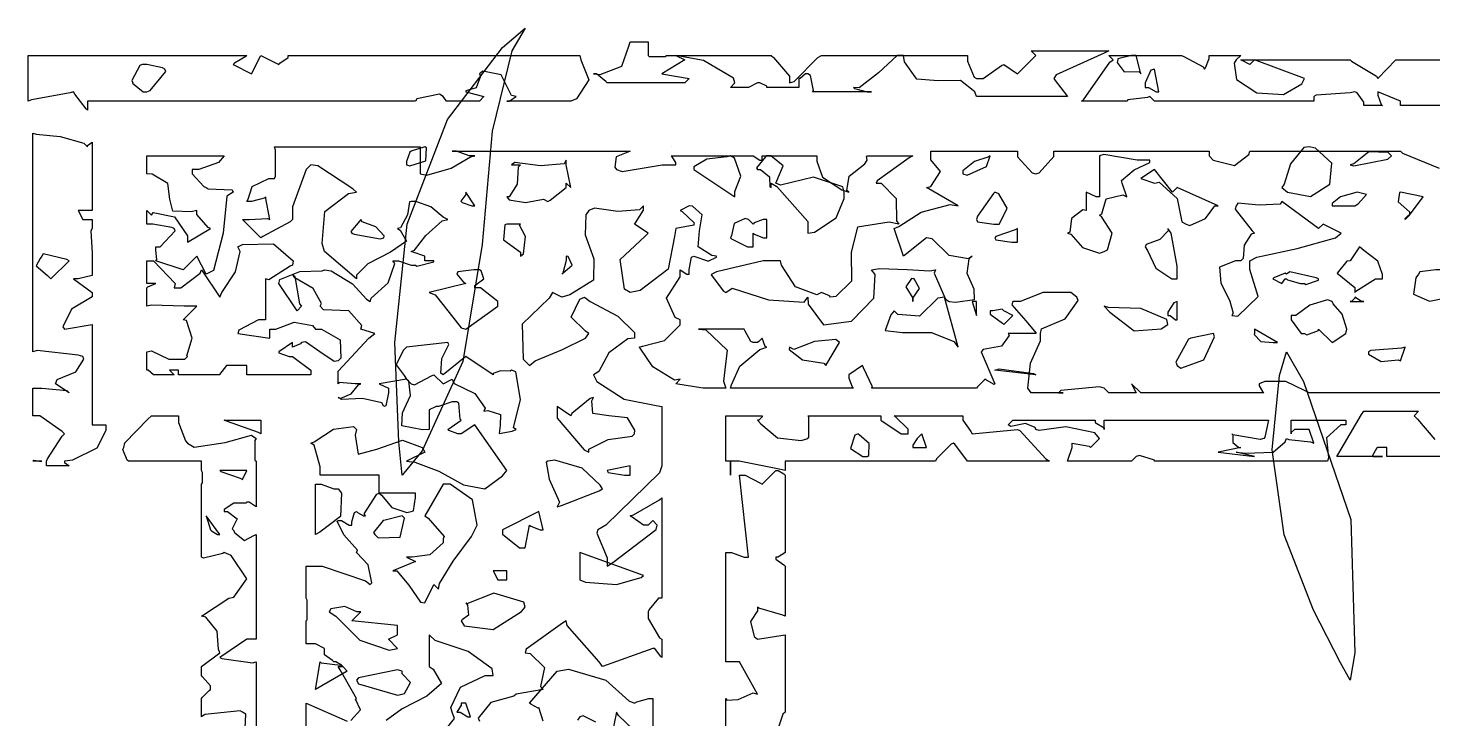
# Model space of a CAD drawing. Extents: x 103 to 248, y 22 to 332.
# Drawn here: x 164.01 to 174.88, y 216.55 to 221.9 of the extents above; entities that cross this region are included whole.
import ezdxf

# ---------------------------------------------------------------- set-up
doc = ezdxf.new("R2010")
doc.units = 0
doc.header["$MEASUREMENT"] = 0

msp = doc.modelspace()

# ---------------------------------------------------------------- linework, layer by layer
at = {"color": 32}
for points in [[(166.9, 218.44), (166.875, 218.696), (166.844, 219.466), (166.938, 220.381), (167.251, 221.189), (167.678, 221.748), (167.852, 221.897), (167.75, 221.721), (167.598, 221.099), (167.52, 220.222), (167.37, 219.318), (167.055, 218.626), (166.9, 218.44)], [(174.236, 216.852), (174.162, 216.987), (173.951, 217.394), (173.725, 217.978), (173.632, 218.634), (173.689, 219.21), (173.743, 219.392), (173.875, 219.163), (174.24, 218.097), (174.271, 217.065), (174.236, 216.852)]]:
    msp.add_lwpolyline(points, close=True, dxfattribs=at)
at = {"color": 7}
for points in [[(168.804, 221.685), (168.812, 221.677), (168.935, 221.677), (168.945, 221.685), (169.756, 221.685), (169.773, 221.669), (169.898, 221.524), (169.898, 221.474), (169.933, 221.484), (170.118, 221.669), (170.145, 221.685), (171.274, 221.685), (171.274, 221.641), (171.326, 221.518), (171.344, 221.508), (171.396, 221.508), (171.538, 221.607), (171.556, 221.615), (171.662, 221.544), (171.803, 221.685), (171.767, 221.721), (172.368, 221.721), (172.332, 221.704), (171.961, 221.536), (171.943, 221.508), (171.952, 221.492), (172.04, 221.378), (172.049, 221.368), (171.344, 221.368), (171.331, 221.405), (171.22, 221.492), (171.047, 221.488), (170.882, 221.502), (170.787, 221.637), (170.78, 221.685), (170.731, 221.685), (170.586, 221.55), (170.436, 221.434), (170.392, 221.438), (170.4, 221.43), (170.499, 221.404), (170.532, 221.404), (170.075, 221.404), (170.083, 221.414), (170.061, 221.531), (170.039, 221.544), (170.021, 221.544), (169.981, 221.508), (169.969, 221.508), (169.969, 221.492), (169.969, 221.452), (169.969, 221.438), (169.722, 221.438), (169.722, 221.448), (169.668, 221.474), (169.65, 221.474), (169.58, 221.438), (169.44, 221.438), (169.474, 221.474), (169.464, 221.51), (169.231, 221.646), (169.017, 221.685), (169.017, 221.685), (169.087, 221.651), (168.91, 221.544), (169.121, 221.508), (169.087, 221.474), (168.487, 221.474), (168.477, 221.484), (168.404, 221.544), (168.381, 221.544), (168.432, 221.537), (168.6, 221.602), (168.654, 221.757), (168.664, 221.791), (168.804, 221.791), (168.804, 221.685)], [(164.042, 221.685), (165.699, 221.685), (165.69, 221.677), (165.602, 221.625), (165.593, 221.615), (165.735, 221.544), (165.806, 221.685), (165.946, 221.615), (165.954, 221.625), (166.018, 221.67), (166.018, 221.685), (168.275, 221.685), (168.283, 221.651), (168.345, 221.496), (168.249, 221.351), (168.205, 221.332), (167.71, 221.332), (167.728, 221.332), (167.782, 221.368), (167.782, 221.368), (167.746, 221.376), (167.666, 221.536), (167.525, 221.564), (167.499, 221.544), (167.507, 221.526), (167.472, 221.435), (167.393, 221.412), (167.393, 221.404), (167.533, 221.368), (167.499, 221.332), (167.253, 221.332), (167.243, 221.332), (167.217, 221.368), (167.217, 221.368), (167.189, 221.386), (167.013, 221.35), (167.004, 221.332), (164.465, 221.332), (164.465, 221.262), (164.455, 221.272), (164.367, 221.386), (164.358, 221.404), (164.332, 221.396), (164.032, 221.342), (164.006, 221.332), (164.006, 221.685), (164.042, 221.685)], [(172.615, 221.544), (172.579, 221.685), (172.543, 221.685), (172.438, 221.66), (172.438, 221.651), (172.434, 221.631), (172.486, 221.558), (172.604, 221.562), (172.615, 221.544)], [(164.817, 221.474), (164.815, 221.471), (164.896, 221.404), (164.924, 221.404), (164.95, 221.414), (165.072, 221.562), (165.064, 221.58), (165.046, 221.59), (164.926, 221.615), (164.888, 221.615), (164.87, 221.607), (164.808, 221.492), (164.817, 221.474)], [(172.721, 221.58), (172.693, 221.572), (172.649, 221.473), (172.649, 221.438), (172.675, 221.438), (172.734, 221.404), (172.755, 221.404), (172.721, 221.58)], [(164.148, 218.546), (164.156, 218.564), (164.27, 218.74), (164.288, 218.758), (164.27, 218.776), (164.098, 218.899), (164.042, 218.899), (164.042, 219.111), (164.112, 219.111), (164.306, 219.093), (164.324, 219.075), (164.218, 219.145), (164.23, 219.18), (164.376, 219.239), (164.437, 219.335), (164.43, 219.358), (164.394, 219.367), (164.076, 219.402), (164.042, 219.392), (164.042, 221.085), (164.068, 221.077), (164.253, 221.059), (164.437, 221.007), (164.465, 220.979), (164.465, 220.989), (164.501, 221.015), (164.501, 221.015), (164.501, 220.486), (164.394, 220.486), (164.43, 220.416), (164.501, 220.416), (164.501, 220.346), (164.491, 220.328), (164.501, 220.156), (164.501, 220.097), (164.501, 219.993), (164.501, 219.984), (164.393, 219.957), (164.358, 219.957), (164.501, 219.851), (164.501, 219.819), (164.341, 219.724), (164.275, 219.586), (164.288, 219.568), (164.501, 219.604), (164.501, 218.828), (164.607, 218.828), (164.607, 218.784), (164.539, 218.648), (164.349, 218.555), (164.288, 218.546), (164.288, 218.538), (164.324, 218.51), (164.324, 218.51), (164.148, 218.51), (164.148, 218.546)], [(165.276, 220.803), (165.276, 220.769), (165.365, 220.672), (165.383, 220.663), (165.399, 220.654), (165.584, 220.645), (165.593, 220.627), (165.544, 220.597), (165.515, 220.31), (165.44, 220.022), (165.383, 219.993), (165.312, 220.133), (165.206, 220.027), (164.994, 220.097), (165.002, 220.107), (164.994, 220.18), (164.994, 220.204), (165.028, 220.204), (165.144, 220.328), (165.136, 220.346), (165.118, 220.355), (164.972, 220.38), (164.924, 220.38), (164.924, 220.486), (164.96, 220.45), (164.973, 220.47), (165.138, 220.438), (165.24, 220.289), (165.24, 220.24), (165.417, 220.346), (165.399, 220.355), (165.312, 220.454), (165.312, 220.486), (165.268, 220.475), (165.126, 220.48), (165.104, 220.574), (165.088, 220.696), (164.965, 220.766), (164.924, 220.769), (164.924, 220.909), (165.523, 220.909), (165.523, 220.909), (165.479, 220.857), (165.326, 220.803), (165.276, 220.803)], [(166.934, 220.839), (166.96, 220.831), (167.083, 220.871), (167.09, 220.971), (167.076, 220.979), (166.97, 220.945), (166.96, 220.937), (166.934, 220.864), (166.934, 220.839)], [(168.981, 220.979), (168.981, 220.979), (168.981, 220.979), (168.981, 220.979), (168.981, 220.979), (168.981, 220.979), (168.981, 220.979)], [(169.44, 220.909), (169.412, 220.901), (169.257, 220.883), (169.157, 220.824), (169.157, 220.803), (169.474, 220.592), (169.474, 220.632), (169.522, 220.751), (169.471, 220.89), (169.44, 220.909)], [(169.722, 220.909), (169.712, 220.901), (169.643, 220.817), (169.65, 220.803), (169.672, 220.803), (169.743, 220.746), (169.745, 220.668), (169.756, 220.663), (169.756, 220.663), (169.756, 220.698), (169.756, 220.698), (169.8, 220.672), (170.039, 220.401), (170.039, 220.31), (170.091, 220.319), (170.259, 220.43), (170.321, 220.579), (170.321, 220.627), (170.311, 220.668), (170.083, 220.743), (169.827, 220.681), (169.792, 220.698), (169.8, 220.716), (169.849, 220.831), (169.753, 220.909), (169.722, 220.909)], [(171.45, 220.909), (171.44, 220.901), (171.33, 220.866), (171.238, 220.793), (171.238, 220.769), (171.272, 220.76), (171.422, 220.827), (171.45, 220.909), (171.45, 220.909)], [(172.296, 220.909), (172.296, 220.592), (172.27, 220.592), (172.192, 220.627), (172.192, 220.627), (172.192, 220.486), (172.166, 220.492), (172.08, 220.425), (172.066, 220.319), (172.049, 220.31), (172.075, 220.302), (172.164, 220.2), (172.297, 220.157), (172.332, 220.169), (172.358, 220.183), (172.393, 220.31), (172.314, 220.434), (172.296, 220.45), (172.314, 220.46), (172.349, 220.576), (172.478, 220.607), (172.508, 220.592), (172.472, 220.698), (172.467, 220.718), (172.565, 220.8), (172.685, 220.857), (172.685, 220.875), (172.587, 220.875), (172.331, 220.919), (172.296, 220.909)], [(173.919, 220.979), (173.878, 220.973), (173.773, 220.848), (173.725, 220.69), (173.707, 220.663), (173.75, 220.629), (173.929, 220.594), (174.078, 220.69), (174.094, 220.851), (173.968, 220.967), (173.919, 220.979)], [(174.236, 220.839), (174.263, 220.831), (174.527, 220.883), (174.555, 220.909), (174.529, 220.935), (174.381, 220.941), (174.263, 220.848), (174.236, 220.839)], [(167.816, 220.839), (167.798, 220.822), (167.79, 220.69), (167.729, 220.592), (167.71, 220.592), (167.728, 220.569), (167.855, 220.548), (167.994, 220.573), (168.028, 220.556), (168.045, 220.566), (168.169, 220.665), (168.169, 220.698), (168.205, 220.663), (168.169, 220.839), (168.169, 220.875), (168.154, 220.847), (167.971, 220.831), (167.772, 220.857), (167.746, 220.839), (167.816, 220.839)], [(173.214, 220.522), (172.897, 220.663), (172.861, 220.627), (172.721, 220.803), (172.615, 220.733), (172.721, 220.698), (172.759, 220.704), (172.896, 220.579), (172.933, 220.398), (172.967, 220.38), (172.996, 220.37), (173.116, 220.425), (173.189, 220.522), (173.214, 220.522)], [(167.393, 220.627), (167.393, 220.61), (167.355, 220.559), (167.357, 220.556), (167.366, 220.548), (167.439, 220.522), (167.463, 220.522), (167.393, 220.627)], [(171.344, 220.416), (171.352, 220.399), (171.478, 220.38), (171.52, 220.38), (171.529, 220.398), (171.582, 220.504), (171.516, 220.614), (171.486, 220.627), (171.476, 220.618), (171.352, 220.443), (171.344, 220.416)], [(173.32, 219.674), (173.366, 219.67), (173.523, 219.82), (173.46, 220.029), (173.46, 220.097), (173.513, 220.125), (173.826, 220.191), (174.122, 220.275), (174.166, 220.31), (174.026, 220.38), (173.99, 220.346), (173.707, 220.556), (173.695, 220.534), (173.531, 220.527), (173.366, 220.543), (173.354, 220.522), (173.345, 220.496), (173.478, 220.328), (173.496, 220.31), (173.471, 220.304), (173.416, 220.217), (173.407, 220.115), (173.39, 220.097), (173.349, 220.097), (173.225, 220.047), (173.235, 219.927), (173.305, 219.786), (173.331, 219.692), (173.32, 219.674)], [(174.272, 220.522), (174.298, 220.538), (174.363, 220.611), (174.289, 220.628), (174.162, 220.592), (174.096, 220.54), (174.096, 220.522), (174.272, 220.522)], [(174.801, 220.592), (174.625, 220.627), (174.617, 220.625), (174.607, 220.553), (174.695, 220.477), (174.695, 220.45), (174.661, 220.416), (174.661, 220.425), (174.686, 220.45), (174.695, 220.45), (174.801, 220.592)], [(166.581, 220.416), (166.572, 220.407), (166.504, 220.323), (166.511, 220.31), (166.528, 220.302), (166.73, 220.266), (166.758, 220.274), (166.762, 220.289), (166.696, 220.359), (166.59, 220.399), (166.581, 220.416)], [(167.71, 220.38), (167.695, 220.376), (167.684, 220.258), (167.816, 220.165), (167.816, 220.133), (167.84, 220.151), (167.856, 220.284), (167.809, 220.373), (167.816, 220.38), (167.71, 220.38)], [(169.616, 220.38), (169.58, 220.416), (169.555, 220.423), (169.47, 220.386), (169.448, 220.292), (169.44, 220.274), (169.448, 220.266), (169.573, 220.204), (169.616, 220.204), (169.616, 220.31), (169.624, 220.302), (169.697, 220.274), (169.722, 220.274), (169.722, 220.416), (169.694, 220.416), (169.624, 220.39), (169.616, 220.38)], [(171.486, 220.274), (171.494, 220.258), (171.619, 220.24), (171.662, 220.24), (171.662, 220.346), (171.644, 220.337), (171.494, 220.284), (171.486, 220.274)], [(172.825, 220.346), (172.829, 220.332), (172.763, 220.261), (172.657, 220.222), (172.649, 220.204), (172.667, 220.177), (172.733, 220.041), (172.855, 219.957), (172.897, 219.957), (172.897, 220.055), (172.852, 220.311), (172.825, 220.346)], [(165.136, 219.887), (165.188, 219.887), (165.337, 220.001), (165.347, 220.027), (165.489, 219.817), (165.505, 219.852), (165.611, 220.011), (165.646, 220.169), (165.629, 220.204), (165.664, 220.222), (165.906, 220.227), (166.058, 220.096), (166.052, 220.063), (166.034, 220.055), (165.868, 219.949), (165.842, 219.957), (165.842, 219.64), (165.788, 219.64), (165.637, 219.561), (165.629, 219.534), (165.876, 219.498), (165.876, 219.568), (165.923, 219.568), (166.064, 219.622), (166.207, 219.597), (166.229, 219.568), (166.277, 219.568), (166.422, 219.486), (166.427, 219.345), (166.405, 219.322), (166.373, 219.318), (166.263, 219.393), (166.153, 219.469), (166.122, 219.464), (166.113, 219.455), (166.052, 219.428), (166.052, 219.428), (166.052, 219.464), (165.946, 219.392), (165.946, 219.384), (166.025, 219.358), (166.052, 219.358), (166.061, 219.349), (166.194, 219.25), (166.194, 219.215), (165.699, 219.215), (165.699, 219.287), (165.559, 219.287), (165.541, 219.287), (165.486, 219.218), (165.489, 219.215), (165.17, 219.215), (165.17, 219.251), (165.1, 219.251), (165.136, 219.215), (164.994, 219.215), (164.976, 219.215), (164.936, 219.251), (164.924, 219.251), (164.924, 219.392), (164.961, 219.4), (165.094, 219.335), (165.22, 219.337), (165.24, 219.358), (165.234, 219.362), (165.276, 219.499), (165.231, 219.635), (165.206, 219.64), (165.312, 219.745), (165.214, 219.745), (164.958, 219.754), (164.924, 219.745), (164.924, 219.887), (164.932, 219.896), (164.994, 219.921), (164.994, 219.921), (164.924, 219.921), (164.924, 220.097), (164.976, 220.097), (165.144, 219.922), (165.136, 219.887)], [(164.112, 220.133), (164.1, 220.115), (164.068, 220.059), (164.155, 219.984), (164.182, 219.957), (164.324, 220.097), (164.306, 220.107), (164.123, 220.151), (164.112, 220.133)], [(168.169, 220.133), (168.169, 220.099), (168.143, 220.002), (168.135, 219.993), (168.143, 220.002), (168.217, 220.063), (168.184, 220.131), (168.169, 220.133)], [(174.236, 220.097), (174.209, 220.095), (174.134, 220.001), (174.272, 219.89), (174.272, 219.851), (174.28, 219.861), (174.433, 219.957), (174.485, 219.957), (174.485, 219.992), (174.449, 220.093), (174.342, 220.177), (174.308, 220.204), (174.236, 220.097)], [(167.393, 219.921), (167.11, 219.851), (167.155, 219.834), (167.265, 219.698), (167.357, 219.578), (167.393, 219.568), (167.64, 219.745), (167.64, 219.781), (167.507, 219.887), (167.463, 219.887), (167.463, 219.905), (167.533, 219.957), (167.513, 220.02), (167.499, 220.027), (167.455, 220.027), (167.331, 220.011), (167.323, 219.993), (167.323, 219.993), (167.375, 219.931), (167.393, 219.921)], [(173.99, 219.957), (173.972, 219.966), (173.769, 220.011), (173.743, 219.993), (173.734, 220.002), (173.645, 219.966), (173.637, 219.957), (173.707, 219.921), (173.707, 219.921), (173.734, 219.957), (173.743, 219.957), (173.751, 219.949), (173.851, 219.921), (173.883, 219.921), (173.892, 219.913), (173.99, 219.946), (173.99, 219.957)], [(174.942, 220.027), (174.898, 220.027), (174.774, 220.011), (174.765, 219.993), (174.744, 219.964), (174.726, 219.838), (174.85, 219.786), (175.018, 219.819), (175.113, 219.892), (175.118, 219.921), (174.942, 220.027)], [(170.851, 219.781), (170.851, 219.807), (170.903, 219.883), (170.863, 219.957), (170.851, 219.957), (170.841, 219.96), (170.797, 219.896), (170.851, 219.809), (170.851, 219.781)], [(170.708, 219.71), (170.682, 219.679), (170.637, 219.557), (170.771, 219.543), (170.997, 219.542), (171.17, 219.472), (171.203, 219.428), (171.097, 219.817), (171.044, 219.808), (170.903, 219.67), (170.737, 219.681), (170.708, 219.71)], [(173.779, 219.674), (173.779, 219.64), (173.857, 219.534), (173.883, 219.534), (173.9, 219.525), (173.99, 219.559), (173.99, 219.568), (174.096, 219.464), (174.202, 219.534), (174.21, 219.568), (174.175, 219.684), (174.104, 219.764), (174.096, 219.781), (174.06, 219.794), (173.924, 219.754), (173.815, 219.674), (173.779, 219.674)], [(174.342, 219.781), (174.324, 219.781), (174.272, 219.817), (174.272, 219.817), (174.272, 219.808), (174.245, 219.781), (174.236, 219.781), (174.342, 219.781)], [(171.344, 219.674), (171.344, 219.781), (171.31, 219.781), (171.344, 219.674)], [(171.45, 219.71), (171.45, 219.684), (171.546, 219.614), (171.556, 219.604), (171.626, 219.674), (171.556, 219.71), (171.542, 219.724), (171.472, 219.71), (171.45, 219.71)], [(172.332, 219.745), (172.376, 219.7), (172.565, 219.556), (172.774, 219.571), (172.825, 219.604), (172.817, 219.644), (172.617, 219.728), (172.367, 219.736), (172.332, 219.745)], [(172.897, 219.781), (172.872, 219.773), (172.825, 219.699), (172.825, 219.674), (172.843, 219.674), (172.883, 219.64), (172.897, 219.64), (172.897, 219.781)], [(170.285, 219.464), (170.255, 219.488), (170.091, 219.473), (169.931, 219.411), (169.898, 219.428), (169.894, 219.411), (169.999, 219.331), (170.162, 219.305), (170.179, 219.287), (170.285, 219.464)], [(173.178, 219.534), (173.002, 219.498), (172.984, 219.49), (172.887, 219.313), (172.897, 219.287), (172.925, 219.267), (173.104, 219.331), (173.186, 219.508), (173.178, 219.534)], [(173.673, 219.464), (173.496, 219.568), (173.496, 219.534), (173.492, 219.527), (173.545, 219.473), (173.64, 219.464), (173.673, 219.464)], [(174.661, 219.428), (174.633, 219.42), (174.395, 219.402), (174.378, 219.392), (174.378, 219.374), (174.475, 219.318), (174.607, 219.331), (174.625, 219.322), (174.661, 219.428)], [(171.486, 219.251), (171.52, 219.261), (171.785, 219.225), (171.803, 219.215), (171.486, 219.251)], [(168.381, 219.039), (168.354, 219.031), (168.213, 218.917), (168.205, 218.899), (168.099, 218.969), (168.099, 218.881), (168.31, 218.634), (168.345, 218.616), (168.345, 218.641), (168.494, 218.714), (168.68, 218.74), (168.698, 218.758), (168.701, 218.787), (168.643, 218.882), (168.5, 218.899), (168.376, 218.917), (168.369, 219.014), (168.381, 219.039)], [(165.523, 218.863), (165.806, 218.863), (165.806, 218.758), (165.788, 218.768), (165.549, 218.855), (165.523, 218.863)], [(171.274, 218.546), (171.274, 218.546), (171.176, 218.678), (171.167, 218.686), (171.149, 218.678), (171.035, 218.564), (171.027, 218.546), (169.863, 218.546), (169.863, 218.476), (169.818, 218.485), (169.507, 218.546), (169.404, 218.546), (169.404, 218.899), (169.686, 218.899), (169.686, 218.89), (169.659, 218.863), (169.65, 218.863), (169.677, 218.837), (169.805, 218.728), (169.987, 218.706), (170.039, 218.722), (170.047, 218.732), (170.047, 218.89), (170.039, 218.899), (170.604, 218.899), (170.604, 218.864), (170.761, 218.758), (170.815, 218.758), (170.815, 218.794), (170.717, 218.89), (170.708, 218.899), (171.238, 218.899), (171.238, 218.864), (171.3, 218.776), (171.31, 218.758), (171.662, 218.792), (171.679, 218.784), (171.881, 218.564), (171.909, 218.546), (171.274, 218.546)], [(173.919, 218.546), (173.892, 218.546), (173.833, 218.546), (173.813, 218.546), (172.721, 218.546), (172.721, 218.555), (172.605, 218.591), (172.579, 218.582), (172.544, 218.546), (172.049, 218.546), (172.049, 218.546), (172.085, 218.652), (172.085, 218.686), (172.085, 218.686), (172.216, 218.662), (172.226, 218.652), (172.296, 218.722), (172.26, 218.766), (172.036, 218.812), (171.829, 218.784), (171.803, 218.792), (171.799, 218.808), (171.723, 218.838), (171.611, 218.815), (171.59, 218.828), (171.626, 218.863), (172.262, 218.863), (172.262, 218.846), (172.332, 218.806), (172.332, 218.792), (172.332, 218.863), (173.603, 218.863), (173.603, 218.863), (173.575, 218.732), (173.567, 218.722), (173.539, 218.714), (173.328, 218.75), (173.32, 218.758), (173.328, 218.75), (173.328, 218.692), (173.374, 218.652), (173.39, 218.652), (173.214, 218.616), (173.496, 218.582), (173.354, 218.616), (173.425, 218.608), (173.641, 218.617), (173.734, 218.696), (173.743, 218.722), (173.76, 218.714), (173.928, 218.696), (173.955, 218.686), (173.919, 218.792), (173.813, 218.792), (173.804, 218.792), (173.779, 218.768), (173.779, 218.758), (173.779, 218.784), (173.779, 218.844), (173.779, 218.863), (174.202, 218.863), (174.202, 218.863), (174.202, 218.828), (174.202, 218.828), (174.163, 218.828), (174.052, 218.728), (174.068, 218.573), (174.06, 218.546), (173.919, 218.546)], [(170.428, 218.758), (170.404, 218.747), (170.37, 218.644), (170.465, 218.582), (170.498, 218.582), (170.512, 218.591), (170.514, 218.684), (170.436, 218.75), (170.428, 218.758)], [(170.851, 218.652), (170.957, 218.652), (170.921, 218.758), (170.885, 218.722), (170.885, 218.722), (170.851, 218.67), (170.851, 218.652)], [(164.042, 218.546), (164.05, 218.555), (164.095, 218.546), (164.112, 218.546), (164.042, 218.546)], [(168.028, 218.546), (168.015, 218.539), (168.037, 218.409), (168.117, 218.23), (168.099, 218.193), (168.133, 218.203), (168.424, 218.317), (168.451, 218.333), (168.433, 218.361), (168.292, 218.494), (168.081, 218.555), (168.028, 218.546)], [(168.487, 218.476), (168.495, 218.459), (168.621, 218.44), (168.664, 218.44), (168.664, 218.51), (168.487, 218.476)], [(169.44, 218.44), (169.44, 218.546), (169.44, 218.52), (169.44, 218.44), (169.44, 218.44)], [(165.699, 218.476), (165.489, 218.476), (165.497, 218.467), (165.647, 218.415), (165.665, 218.405), (165.699, 218.476)], [(166.405, 218.333), (166.432, 218.299), (166.423, 218.119), (166.263, 217.999), (166.229, 217.981), (166.229, 218.369), (166.273, 218.369), (166.372, 218.333), (166.405, 218.333)], [(167.217, 217.946), (167.217, 217.916), (167.115, 217.822), (166.978, 217.804), (166.934, 217.804), (167.004, 217.77), (166.828, 217.7), (166.858, 217.7), (166.952, 217.589), (167.042, 217.456), (167.076, 217.452), (167.146, 217.594), (167.181, 217.558), (167.189, 217.602), (167.295, 217.774), (167.436, 217.964), (167.463, 218.017), (167.48, 218.053), (167.445, 218.247), (167.273, 218.369), (167.217, 218.369), (167.076, 218.123), (167.102, 218.106), (167.225, 217.964), (167.217, 217.946)], [(165.383, 218.123), (165.417, 218.017), (165.425, 218.009), (165.472, 217.981), (165.489, 217.981), (165.383, 218.123)], [(166.9, 218.123), (166.758, 218.087), (166.754, 218.088), (166.679, 217.996), (166.688, 217.981), (166.714, 217.955), (166.885, 217.96), (166.918, 218.105), (166.9, 218.123)], [(167.958, 218.157), (167.676, 218.017), (167.676, 217.982), (167.808, 217.876), (167.852, 217.876), (167.886, 218.053), (167.895, 218.044), (167.968, 218.017), (167.992, 218.017), (167.958, 218.157)], [(168.275, 217.84), (168.275, 217.628), (168.319, 217.612), (168.56, 217.594), (168.751, 217.647), (168.768, 217.664), (168.275, 217.84)], [(167.71, 217.628), (167.71, 217.7), (167.605, 217.7), (167.64, 217.628), (167.71, 217.628)], [(167.393, 217.452), (167.405, 217.434), (167.414, 217.357), (167.366, 217.321), (167.357, 217.311), (167.381, 217.273), (167.604, 217.245), (167.825, 217.383), (167.852, 217.417), (167.841, 217.457), (167.609, 217.527), (167.401, 217.443), (167.393, 217.452)], [(166.581, 217.381), (166.55, 217.381), (166.457, 217.422), (166.348, 217.404), (166.335, 217.381), (166.387, 217.347), (166.572, 217.162), (166.799, 217.084), (166.864, 217.099), (166.794, 217.171), (166.864, 217.205), (166.864, 217.275), (166.511, 217.311), (166.511, 217.311), (166.572, 217.373), (166.581, 217.381)], [(166.265, 216.994), (166.273, 216.986), (166.423, 216.968), (166.441, 216.958), (166.475, 216.922), (166.229, 216.782), (166.265, 216.994)], [(166.9, 216.922), (166.864, 216.932), (166.563, 216.87), (166.547, 216.852), (166.563, 216.826), (166.864, 216.738), (166.9, 216.746), (166.919, 216.75), (166.966, 216.836), (166.9, 216.902), (166.9, 216.922)], [(167.323, 216.606), (167.349, 216.606), (167.408, 216.57), (167.429, 216.57), (167.393, 216.676), (167.357, 216.676), (167.357, 216.659), (167.323, 216.606), (167.323, 216.606)]]:
    msp.add_lwpolyline(points, close=True, dxfattribs=at)
for points in [[(175.647, 221.298), (174.625, 221.298), (174.625, 221.332), (174.449, 221.404), (174.449, 221.378), (174.475, 221.307), (174.485, 221.298), (174.342, 221.298), (174.342, 221.325), (174.289, 221.396), (174.272, 221.404), (174.236, 221.396), (173.972, 221.378), (173.955, 221.368), (173.955, 221.368), (173.955, 221.332), (173.955, 221.332), (172.721, 221.332), (172.685, 221.368), (172.667, 221.36), (172.516, 221.342), (172.508, 221.332), (172.156, 221.332), (172.172, 221.342), (172.375, 221.634), (172.402, 221.651), (172.368, 221.685), (172.931, 221.685), (172.931, 221.685), (172.948, 221.677), (173.098, 221.598), (173.108, 221.58), (173.116, 221.59), (173.144, 221.662), (173.144, 221.685), (173.39, 221.685), (173.354, 221.651), (173.337, 221.626), (173.357, 221.5), (173.513, 221.396), (173.721, 221.383), (173.863, 221.467), (173.883, 221.508), (173.496, 221.651), (173.46, 221.615), (173.39, 221.651), (174.236, 221.651), (174.245, 221.642), (174.439, 221.526), (174.449, 221.508), (174.589, 221.651), (175.295, 221.651)], [(166.503, 216.541), (166.577, 216.624), (166.539, 216.705), (166.547, 216.712), (166.537, 216.73), (166.422, 216.932), (166.405, 216.958), (166.441, 216.958), (166.431, 216.968), (166.386, 216.994), (166.371, 216.994), (166.361, 217.004), (166.299, 217.049), (166.299, 217.065), (166.299, 217.065), (166.299, 217.091), (166.299, 217.099), (166.229, 217.135), (166.229, 217.135), (166.175, 217.135), (166.158, 217.135), (166.158, 217.311), (166.166, 217.321), (166.166, 217.471), (166.158, 217.488), (166.158, 217.734), (166.281, 217.734), (166.616, 217.621), (166.652, 217.594), (166.667, 217.606), (166.638, 217.744), (166.546, 217.84), (166.547, 217.84), (166.555, 217.858), (166.449, 217.977), (166.398, 218.083), (166.405, 218.087), (166.431, 218.087), (166.49, 218.053), (166.511, 218.053), (166.511, 218.079), (166.532, 218.15), (166.547, 218.157), (166.555, 218.149), (166.601, 218.123), (166.617, 218.123), (166.607, 218.141), (166.705, 218.291), (166.723, 218.299), (166.74, 218.283), (166.82, 218.189), (166.936, 218.15), (166.97, 218.157), (166.988, 218.164), (167.004, 218.266), (167.004, 218.299), (166.723, 218.299), (166.723, 218.44), (166.265, 218.44), (166.265, 218.502), (166.22, 218.67), (166.194, 218.686), (166.22, 218.696), (166.369, 218.794), (166.523, 218.816), (166.547, 218.792), (166.537, 218.748), (166.559, 218.602), (166.705, 218.64), (166.904, 218.71), (167.055, 218.653), (167.076, 218.616), (166.934, 218.546), (166.998, 218.54), (167.184, 218.471), (167.375, 218.365), (167.539, 218.333), (167.678, 218.433), (167.71, 218.476), (167.463, 218.828), (167.357, 218.758), (167.331, 218.758), (167.261, 218.784), (167.253, 218.792), (167.357, 218.863), (167.348, 218.873), (167.339, 218.996), (167.323, 219.005), (167.287, 219.005), (167.181, 218.969), (167.181, 218.969), (167.163, 218.969), (167.11, 218.944), (167.11, 218.935), (167.11, 218.908), (167.11, 218.849), (167.11, 218.828), (167.11, 218.792), (167.058, 218.79), (166.898, 218.82), (166.902, 218.921), (166.966, 219.056), (166.953, 219.166), (166.934, 219.181), (166.97, 219.145), (166.996, 219.137), (167.128, 219.207), (167.146, 219.215), (167.217, 219.145), (167.287, 219.181), (167.303, 219.147), (167.463, 219.071), (167.542, 218.958), (167.533, 218.935), (167.564, 218.938), (167.662, 218.908), (167.658, 218.824), (167.652, 218.761), (167.751, 218.78), (167.782, 218.792), (167.761, 218.806), (167.816, 219.023), (167.78, 219.238), (167.746, 219.251), (167.736, 219.243), (167.662, 219.247), (167.605, 219.224), (167.605, 219.215), (167.393, 219.358), (167.217, 219.215), (167.2, 219.228), (167.207, 219.34), (167.262, 219.449), (167.253, 219.464), (166.934, 219.428), (166.907, 219.402), (166.854, 219.293), (166.916, 219.209), (166.934, 219.181), (166.723, 219.145), (166.794, 219.111), (166.794, 219.076), (166.773, 218.974), (166.758, 218.969), (166.743, 218.998), (166.594, 219.031), (166.431, 219.023), (166.405, 219.039), (166.426, 219.034), (166.505, 219.067), (166.563, 219.137), (166.581, 219.145), (166.537, 219.145), (166.413, 219.155), (166.405, 219.145), (166.405, 219.243), (166.643, 219.499), (166.688, 219.534), (166.581, 219.568), (166.588, 219.596), (166.489, 219.71), (166.291, 219.718), (166.265, 219.745), (166.275, 219.767), (166.211, 219.883), (166.069, 219.966), (166.052, 219.993), (166.069, 219.975), (166.105, 219.763), (166.122, 219.745), (166.088, 219.71), (165.946, 219.921), (165.953, 219.953), (166.109, 220.015), (166.281, 220.019), (166.299, 220.027), (166.351, 220.019), (166.515, 219.918), (166.625, 219.799), (166.652, 219.781), (166.66, 219.808), (166.792, 219.927), (166.844, 220.075), (166.828, 220.097), (166.872, 220.097), (166.971, 220.063), (167.004, 220.063), (167.013, 220.055), (167.146, 220.088), (167.146, 220.097), (167.076, 220.097), (167.076, 220.133), (166.97, 220.169), (166.996, 220.179), (167.084, 220.293), (167.209, 220.407), (167.253, 220.416), (167.217, 220.434), (167.123, 220.514), (167.007, 220.556), (166.97, 220.556), (166.956, 220.552), (166.943, 220.452), (166.887, 220.351), (166.864, 220.346), (166.886, 220.334), (166.933, 220.25), (166.81, 220.165), (166.635, 220.073), (166.547, 219.986), (166.547, 219.957), (166.299, 220.169), (166.281, 220.231), (166.303, 220.478), (166.485, 220.618), (166.547, 220.627), (166.519, 220.654), (166.247, 220.831), (166.194, 220.839), (166.158, 220.804), (166.052, 220.514), (166.052, 220.416), (166.034, 220.399), (165.822, 220.284), (165.806, 220.274), (165.665, 220.416), (165.717, 220.416), (165.858, 220.425), (165.876, 220.416), (165.842, 220.592), (165.842, 220.584), (165.734, 220.556), (165.699, 220.556), (165.708, 220.574), (165.74, 220.672), (165.868, 220.733), (165.912, 220.733), (165.92, 220.751), (165.92, 220.953), (165.912, 220.979), (167.04, 220.979), (167.04, 220.769), (167.092, 220.76), (167.279, 220.813), (167.428, 220.901), (167.463, 220.909), (167.419, 220.909), (167.32, 220.945), (167.287, 220.945), (168.664, 220.945), (168.646, 220.937), (168.556, 220.901), (168.547, 220.821), (168.558, 220.803), (168.602, 220.787), (168.912, 220.839), (169.017, 220.839), (169.017, 220.857), (168.989, 220.901), (168.981, 220.909), (169.616, 220.909), (169.616, 220.909), (169.668, 220.875), (169.686, 220.875), (169.686, 220.909), (170.109, 220.909), (170.109, 220.868), (170.153, 220.743), (170.302, 220.645), (170.356, 220.627), (170.341, 220.642), (170.36, 220.751), (170.48, 220.848), (170.498, 220.875), (170.498, 220.875), (170.494, 220.905), (170.498, 220.909), (170.851, 220.909), (170.823, 220.893), (170.576, 220.716), (170.568, 220.698), (170.607, 220.698), (170.723, 220.58), (170.726, 220.407), (170.744, 220.38), (170.669, 220.395), (170.423, 220.358), (170.374, 220.165), (170.376, 219.939), (170.257, 219.82), (170.215, 219.817), (170.206, 219.826), (170.145, 219.851), (170.145, 219.851), (170.109, 219.834), (169.945, 219.896), (169.835, 220.063), (169.827, 220.097), (169.694, 220.097), (169.332, 220.011), (169.297, 219.993), (169.292, 219.989), (169.386, 219.861), (169.404, 219.851), (169.453, 219.885), (169.734, 219.794), (170.01, 219.778), (170.039, 219.817), (170.042, 219.761), (170.16, 219.601), (170.378, 219.63), (170.549, 219.807), (170.56, 219.99), (170.532, 220.027), (170.594, 220.037), (170.807, 220.029), (170.983, 220.019), (171.027, 220.027), (171.017, 220.001), (171.105, 219.799), (171.133, 219.781), (171.181, 219.778), (171.329, 219.797), (171.326, 219.878), (171.271, 220), (171.287, 220.113), (171.31, 220.133), (171.283, 220.113), (171.133, 220.139), (171.001, 220.266), (170.957, 220.274), (170.78, 220.133), (170.708, 220.346), (170.743, 220.363), (170.917, 220.474), (171.141, 220.532), (171.203, 220.522), (170.957, 220.663), (170.99, 220.672), (171.065, 220.787), (170.991, 220.879), (170.991, 220.909), (170.991, 220.909), (170.991, 220.945), (170.991, 220.945), (171.662, 220.945), (171.662, 220.901), (171.775, 220.778), (171.803, 220.769), (171.829, 220.778), (171.943, 220.904), (171.943, 220.945), (173.144, 220.945), (173.144, 220.909), (173.177, 220.876), (173.341, 220.835), (173.451, 220.919), (173.46, 220.945), (174.625, 220.945), (174.642, 220.929), (174.924, 220.813)], [(175.154, 219.075), (173.919, 219.075), (173.883, 219.093), (173.737, 219.163), (173.575, 219.163), (173.531, 219.145), (173.531, 219.129), (173.557, 219.085), (173.567, 219.075), (172.615, 219.075), (172.544, 219.145), (172.579, 219.075), (172.368, 219.075), (172.332, 219.111), (172.296, 219.121), (171.996, 219.093), (171.979, 219.075), (172.015, 219.075), (171.767, 219.075), (171.741, 219.111), (171.763, 219.305), (171.839, 219.478), (171.839, 219.534), (171.847, 219.57), (172.031, 219.648), (172.132, 219.791), (172.12, 219.817), (172.075, 219.852), (171.859, 219.852), (171.684, 219.781), (171.626, 219.781), (171.617, 219.757), (171.727, 219.632), (171.806, 219.537), (171.803, 219.534), (171.59, 219.534), (171.597, 219.52), (171.538, 219.437), (171.396, 219.41), (171.38, 219.392), (171.486, 219.145), (171.48, 219.141), (171.422, 219.173), (171.414, 219.181), (171.404, 219.173), (171.352, 219.121), (171.344, 219.111), (170.532, 219.111), (170.541, 219.121), (170.47, 219.269), (170.462, 219.287), (170.356, 219.215), (170.356, 219.189), (170.382, 219.121), (170.392, 219.111), (169.44, 219.111), (169.448, 219.137), (169.514, 219.283), (169.668, 219.411), (169.722, 219.428), (169.708, 219.433), (169.686, 219.499), (169.659, 219.473), (169.65, 219.464), (169.616, 219.464), (169.598, 219.473), (169.554, 219.552), (169.546, 219.568), (169.193, 219.568), (169.251, 219.564), (169.416, 219.406), (169.386, 219.165), (169.404, 219.111), (169.227, 219.111), (169.017, 219.145), (169.051, 219.181), (169.007, 219.173), (168.839, 219.277), (168.742, 219.42), (168.734, 219.428), (168.76, 219.437), (168.931, 219.481), (169.051, 219.601), (169.051, 219.64), (169.012, 219.659), (168.945, 219.808), (169.051, 219.974), (169.051, 220.027), (169.051, 220.027), (169.103, 219.993), (169.121, 219.993), (169.121, 220.029), (169.139, 220.125), (169.157, 220.133), (169.263, 220.097), (169.267, 220.093), (169.333, 220.124), (169.333, 220.133), (169.296, 220.138), (169.19, 220.205), (169.2, 220.328), (169.223, 220.452), (169.147, 220.519), (169.121, 220.522), (169.051, 220.486), (169.067, 220.478), (169.161, 220.391), (169.157, 220.38), (169.157, 220.372), (169.017, 220.346), (169.017, 220.346), (169.007, 220.284), (168.959, 220.033), (168.742, 219.867), (168.664, 219.851), (168.621, 219.877), (168.588, 220.107), (168.777, 220.284), (168.804, 220.31), (168.698, 220.38), (168.706, 220.39), (168.768, 220.489), (168.768, 220.522), (168.738, 220.492), (168.57, 220.478), (168.389, 220.504), (168.345, 220.486), (168.321, 220.452), (168.316, 220.297), (168.384, 220.113), (168.38, 219.946), (168.199, 219.833), (168.135, 219.817), (168.135, 219.817), (168.063, 219.851), (168.063, 219.851), (168.037, 219.807), (167.83, 219.608), (167.838, 219.335), (167.886, 219.287), (167.93, 219.323), (168.141, 219.411), (168.318, 219.499), (168.345, 219.534), (168.318, 219.552), (168.208, 219.662), (168.275, 219.799), (168.311, 219.817), (168.355, 219.782), (168.57, 219.67), (168.698, 219.542), (168.698, 219.498), (168.646, 219.493), (168.5, 219.384), (168.421, 219.24), (168.381, 219.215), (168.407, 219.163), (168.618, 219.027), (168.866, 218.979), (168.91, 218.969), (168.91, 218.51), (168.892, 218.458), (168.477, 218.053), (168.415, 218.017), (168.406, 217.991), (168.487, 217.799), (168.487, 217.734), (168.531, 217.762), (168.865, 218.018), (168.874, 218.053), (168.84, 218.087), (168.804, 218.053), (168.768, 218.053), (168.68, 218.114), (168.664, 218.123), (168.69, 218.132), (168.892, 218.247), (168.91, 218.263), (168.91, 217.488), (168.883, 217.488), (168.812, 217.399), (168.804, 217.381), (168.804, 217.329), (168.892, 217.18), (168.91, 217.171), (168.91, 217.029), (168.9, 217.038), (168.855, 217.099), (168.84, 217.099), (168.451, 216.958), (168.424, 216.994), (168.177, 217.277), (168.169, 217.311), (168.141, 217.295), (167.86, 217.092), (167.852, 217.065), (167.89, 217.06), (168.001, 216.95), (167.972, 216.803), (167.992, 216.782), (167.782, 216.746), (167.764, 216.73), (167.586, 216.681), (167.489, 216.56), (167.499, 216.535)], [(175.471, 218.582), (174.519, 218.582), (174.519, 218.652), (174.449, 218.652), (174.439, 218.644), (174.407, 218.587), (174.413, 218.582), (174.413, 218.582), (174.467, 218.582), (174.485, 218.582), (174.132, 218.582), (174.148, 218.608), (174.324, 218.908), (174.342, 218.935), (174.765, 218.935), (174.765, 218.935), (174.731, 218.899), (174.731, 218.899), (174.757, 218.873), (174.89, 218.714)], [(165.681, 216.377), (165.691, 216.589), (165.665, 216.606), (165.647, 216.615), (165.373, 216.588), (165.347, 216.57), (165.347, 216.712), (165.355, 216.721), (165.407, 216.774), (165.417, 216.782), (165.417, 216.809), (165.355, 216.88), (165.347, 216.888), (165.347, 216.958), (165.489, 217.065), (165.479, 217.092), (165.469, 217.232), (165.381, 217.34), (165.347, 217.347), (165.559, 217.488), (165.599, 217.496), (165.699, 217.638), (165.578, 217.817), (165.523, 217.84), (165.513, 217.832), (165.363, 217.796), (165.347, 217.804), (165.347, 218.369), (165.355, 218.379), (165.355, 218.459), (165.347, 218.476), (165.347, 218.546), (165.312, 218.546), (165.285, 218.546), (165.225, 218.546), (165.206, 218.546), (164.783, 218.546), (164.773, 218.555), (164.739, 218.637), (164.747, 218.652), (164.755, 218.688), (164.932, 218.873), (164.96, 218.899), (165.17, 218.899), (165.17, 218.846), (165.223, 218.704), (165.24, 218.686), (165.29, 218.655), (165.531, 218.692), (165.735, 218.748), (165.77, 218.722), (165.76, 218.706), (165.76, 218.555), (165.77, 218.546), (165.77, 218.193), (165.77, 218.193), (165.716, 218.229), (165.699, 218.229), (165.69, 218.221), (165.597, 218.221), (165.523, 218.174), (165.523, 218.157), (165.548, 218.157), (165.624, 218.101), (165.586, 218.024), (165.593, 218.017), (165.606, 217.992), (165.681, 217.934), (165.752, 217.973), (165.77, 217.981), (165.77, 217.171), (165.699, 217.171), (165.505, 217.038), (165.489, 217.029), (165.505, 217.02), (165.743, 216.986), (165.77, 216.994), (165.77, 216.253)], [(169.404, 216.393), (169.404, 216.712), (169.412, 216.699), (169.5, 216.703), (169.617, 216.754), (169.65, 216.746), (169.51, 216.994), (169.404, 216.994), (169.404, 217.84), (169.448, 217.84), (169.547, 217.804), (169.58, 217.804), (169.51, 218.44), (169.554, 218.44), (169.668, 218.379), (169.686, 218.369), (169.792, 218.476), (169.809, 218.476), (169.853, 218.45), (169.863, 218.44), (169.863, 217.84), (169.863, 217.84), (169.853, 217.832), (169.807, 217.804), (169.792, 217.804), (169.792, 217.788), (169.853, 217.744), (169.863, 217.734), (169.863, 217.347), (169.845, 217.357), (169.659, 217.409), (169.65, 217.417), (169.65, 217.39), (169.597, 217.307), (169.625, 217.19), (169.65, 217.171), (169.863, 217.205), (169.863, 216.606), (169.845, 216.589), (169.774, 216.377)], [(167.11, 216.311), (167.305, 216.556), (167.287, 216.606), (167.277, 216.642), (167.353, 216.8), (167.542, 216.888), (167.605, 216.888), (167.597, 216.94), (167.41, 217.074), (167.155, 217.161), (167.11, 217.205), (167.11, 216.958), (167.141, 216.938), (167.204, 216.827), (167.092, 216.73), (166.901, 216.632), (166.777, 216.541)], [(167.992, 216.535), (167.958, 216.642), (167.953, 216.637), (167.895, 216.668), (167.886, 216.676), (168.099, 216.922), (168.187, 216.939), (168.477, 216.854), (168.654, 216.694), (168.698, 216.676), (168.715, 216.686), (168.808, 216.712), (168.84, 216.712), (168.84, 216.359)], [(166.158, 216.323), (166.158, 216.676), (166.475, 216.535)], [(168.398, 216.527), (168.301, 216.577), (168.275, 216.57), (168.257, 216.543)], [(168.796, 216.368), (168.574, 216.579), (168.558, 216.606), (168.522, 216.429)]]:
    msp.add_lwpolyline(points, dxfattribs=at)

doc.saveas('drawing.dxf')
